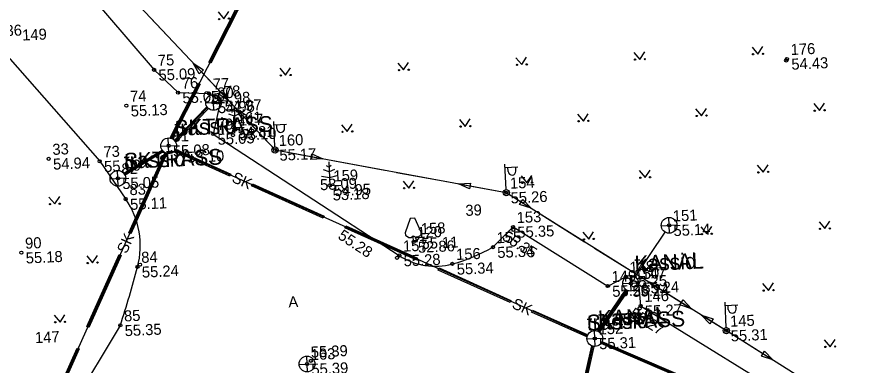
# Model space of a CAD drawing. Extents: x 641527 to 641942, y 6457423 to 6457731.
# Drawn here: x 641703.8 to 641757.9, y 6457637.2 to 6457659.3 of the extents above; entities that cross this region are included whole.
import ezdxf

# ---------------------------------------------------------------- set-up
doc = ezdxf.new("R2010")
doc.units = 0
for name, color, linetype in [('ASFBET', 7, 'Continuous'), ('HALJASTUS', 7, 'Continuous'), ('KAEVUD', 7, 'Continuous'), ('KANAL', 7, 'Continuous'), ('KORGUSED', 7, 'Continuous'), ('MPKAABEL', 7, 'Continuous'), ('POINT', 7, 'Continuous'), ('POSTID', 7, 'Continuous'), ('SKTRASS', 7, 'Continuous'), ('TEXT', 7, 'Continuous'), ('WWW_POINTS', 7, 'Continuous'), ('Z', 7, 'Continuous'), ('ZZYYTRASSID', 7, 'Continuous')]:
    doc.layers.add(name, color=color, linetype=linetype)

# ---------------------------------------------------------------- blocks, each defined once
blk = doc.blocks.new('PI')
for p, q in [((-30, 300), (-100, 120)), ((30, 300), (-30, 300)), ((100, 120), (30, 300)), ((-100, 120), (-100, 90)), ((100, 90), (100, 120)), ((-100, 90), (-60, 60)), ((-60, 60), (-30, 60)), ((-30, 60), (0, 80)), ((0, 0), (0, 80)), ((0, 80), (30, 60)), ((50, 0), (0, 0)), ((30, 60), (60, 60)), ((60, 60), (100, 90))]:
    blk.add_line(p, q)
blk = doc.blocks.new('PM')
for p, q in [((0, 230), (-30, 250)), ((0, 300), (0, 0)), ((30, 250), (0, 230)), ((-100, 120), (0, 100)), ((0, 170), (-70, 200)), ((70, 200), (0, 170)), ((0, 100), (100, 120)), ((0, 0), (50, 0))]:
    blk.add_line(p, q)
blk = doc.blocks.new('KK')
for p, q in [((-100, 0), (100, 0)), ((0, -100), (0, 100))]:
    blk.add_line(p, q)
blk.add_circle((0, 0), 100)
blk = doc.blocks.new('LAT11')
for p, q in [((0, 25), (0, 225)), ((0, 200), (100, 200)), ((22.7, 167.9), (22.7, 200)), ((83.9, 167.9), (83.9, 200))]:
    blk.add_line(p, q)
blk.add_circle((0, 0), 25)
blk.add_arc((53.3, 167.9), 30.6, 180, 0)
blk = doc.blocks.new('MURU')
for p, q in [((-46.3, 60.7), (0, 0)), ((0, 0), (44.6, 60.7))]:
    blk.add_line(p, q)
for centre in [(-40.1, 0), (42.8, 0)]:
    blk.add_circle(centre, 5.5)

msp = doc.modelspace()

# ---------------------------------------------------------------- linework, layer by layer
at = {"layer": 'ASFBET'}
for points in [[(641688.135, 6457679.924), (641698.911, 6457670.753), (641706.485, 6457663.047), (641712.527, 6457655.991), (641714.047, 6457654.544), (641716.016, 6457654.488), (641716.733, 6457654.015), (641716.283, 6457651.919), (641728.086, 6457644.213)], [(641684.468, 6457674.945), (641693.8, 6457666.424), (641701.525, 6457658.751), (641709.077, 6457650.19), (641710.728, 6457647.792)], [(641734.027, 6457644.741), (641735.302, 6457646.024), (641741.323, 6457642.276), (641742.46, 6457642.868), (641743.269, 6457642.477), (641743.399, 6457641.021), (641754.196, 6457634.334), (641774.262, 6457621.849), (641766.936, 6457610.346)], [(641710.384, 6457639.784), (641707.346, 6457634.738), (641720, 6457626.503)]]:
    msp.add_lwpolyline(points, dxfattribs=at)
for centre, radius, start, end in [((641706.429, 6457644.831), 5.221, 345.1958, 34.5567), ((641728.492, 6457654.538), 11.252, 285.271, 299.4637), ((641730.36, 6457647.697), 4.16, 236.8612, 285.271), ((641643.923, 6457661.35), 69.873, 342.02249, 345.19583)]:
    msp.add_arc(centre, radius, start, end, dxfattribs=at)
at = {"layer": 'KANAL'}
for points in [[(641740.676, 6457639.428), (641742.47, 6457642.057), (641742.585, 6457641.978), (641740.791, 6457639.349)], [(641739.15, 6457633.34), (641740.299, 6457638.482), (641740.435, 6457638.451), (641739.286, 6457633.31)]]:
    msp.add_lwpolyline(points, close=True, dxfattribs=at)
at = {"layer": 'KORGUSED'}
for centre in [(641752.639, 6457656.579), (641717.535, 6457651.847), (641735.32, 6457645.846), (641727.938, 6457644.065), (641711.636, 6457643.631), (641743.336, 6457640.866), (641722.475, 6457637.537)]:
    msp.add_circle(centre, 0.1, dxfattribs=at)
at = {"layer": 'MPKAABEL'}
for p, q in [((641712.266, 6457659.325), (641714.496, 6457656.96)), ((641715.01, 6457656.415), (641717.24, 6457654.05)), ((641717.754, 6457653.505), (641720.201, 6457650.91)), ((641720.201, 6457650.91), (641723.236, 6457650.35)), ((641723.973, 6457650.214), (641727.169, 6457649.624)), ((641727.906, 6457649.488), (641731.102, 6457648.898)), ((641731.84, 6457648.762), (641734.874, 6457648.202)), ((641734.874, 6457648.202), (641736.457, 6457647.211)), ((641737.092, 6457646.812), (641739.846, 6457645.087)), ((641740.481, 6457644.689), (641743.235, 6457642.963)), ((641743.871, 6457642.565), (641746.624, 6457640.84)), ((641747.26, 6457640.441), (641748.843, 6457639.45)), ((641748.843, 6457639.45), (641751.797, 6457637.59))]:
    msp.add_line(p, q, dxfattribs=at)
for points in [[(641715.01, 6457656.415), (641715.661, 6457655.998), (641715.388, 6457655.74)], [(641717.24, 6457654.05), (641716.589, 6457654.467), (641716.861, 6457654.725)], [(641717.754, 6457653.505), (641718.405, 6457653.088), (641718.132, 6457652.831)], [(641723.236, 6457650.35), (641722.464, 6457650.301), (641722.532, 6457650.67)], [(641731.84, 6457648.762), (641732.611, 6457648.811), (641732.543, 6457648.442)], [(641736.457, 6457647.211), (641735.722, 6457647.45), (641735.921, 6457647.768)], [(641743.871, 6457642.565), (641744.606, 6457642.326), (641744.407, 6457642.008)], [(641746.624, 6457640.84), (641745.889, 6457641.079), (641746.089, 6457641.397)], [(641747.26, 6457640.441), (641747.995, 6457640.202), (641747.796, 6457639.884)], [(641751.797, 6457637.59), (641751.062, 6457637.831), (641751.262, 6457638.148)]]:
    msp.add_lwpolyline(points, close=True, dxfattribs=at)
at = {"layer": 'POINT'}
for centre in [(641752.686, 6457656.682), (641712.527, 6457655.991), (641714.047, 6457654.544), (641716.016, 6457654.488), (641716.3, 6457653.922), (641716.733, 6457654.015), (641710.77, 6457653.713), (641717.553, 6457652.335), (641717.669, 6457652.201), (641716.283, 6457651.919), (641713.449, 6457651.174), (641720.201, 6457650.91), (641705.84, 6457650.345), (641709.077, 6457650.19), (641710.231, 6457649.11), (641723.674, 6457648.662), (641710.728, 6457647.792), (641734.874, 6457648.202), (641735.302, 6457646.024), (641745.207, 6457646.128), (641728.994, 6457645.073), (641729.22, 6457645.312), (641734.027, 6457644.741), (641704.106, 6457644.394), (641728.086, 6457644.213), (641711.476, 6457643.497), (641731.456, 6457643.684), (641742.46, 6457642.868), (641742.778, 6457642.449), (641743.225, 6457642.475), (641741.323, 6457642.276), (641743.399, 6457641.021), (641710.384, 6457639.784), (641748.843, 6457639.45), (641740.492, 6457638.95), (641722.232, 6457637.332)]:
    msp.add_circle(centre, 0.1, dxfattribs=at)
at = {"layer": 'SKTRASS'}
for points in [[(641718.398, 6457660.871), (641716.123, 6457656.419), (641715.999, 6457656.482), (641718.273, 6457660.934)], [(641715.441, 6457655.083), (641713.67, 6457651.616), (641713.545, 6457651.68), (641715.316, 6457655.147)], [(641713.808, 6457651.508), (641715.87, 6457653.645), (641715.971, 6457653.548), (641713.909, 6457651.411)], [(641710.616, 6457649.439), (641713.04, 6457650.9), (641713.112, 6457650.78), (641710.688, 6457649.319)], [(641710.926, 6457645.645), (641713.209, 6457650.734), (641713.336, 6457650.677), (641711.054, 6457645.588)], [(641717.336, 6457649.245), (641713.83, 6457650.823), (641713.887, 6457650.951), (641717.393, 6457649.373)], [(641723.263, 6457646.578), (641718.704, 6457648.63), (641718.761, 6457648.758), (641723.32, 6457646.706)], [(641729.19, 6457643.911), (641724.631, 6457645.963), (641724.688, 6457646.091), (641729.247, 6457644.039)], [(641708.267, 6457639.715), (641710.313, 6457644.277), (641710.44, 6457644.22), (641708.395, 6457639.658)], [(641735.117, 6457641.244), (641730.558, 6457643.296), (641730.615, 6457643.424), (641735.174, 6457641.372)], [(641739.991, 6457639.051), (641736.484, 6457640.629), (641736.542, 6457640.756), (641740.048, 6457639.179)], [(641745.552, 6457636.633), (641740.893, 6457638.63), (641740.948, 6457638.758), (641745.607, 6457636.761)], [(641705.608, 6457633.785), (641707.653, 6457638.346), (641707.781, 6457638.289), (641705.735, 6457633.727)]]:
    msp.add_lwpolyline(points, close=True, dxfattribs=at)
at = {"layer": 'WWW_POINTS'}
for p, q in [((641752.686, 6457656.682), (641752.686, 6457656.682)), ((641735.302, 6457646.024), (641735.302, 6457646.024)), ((641728.086, 6457644.213), (641728.086, 6457644.213)), ((641711.476, 6457643.497), (641711.476, 6457643.497)), ((641743.399, 6457641.021), (641743.399, 6457641.021)), ((641722.232, 6457637.332), (641722.232, 6457637.332))]:
    msp.add_line(p, q, dxfattribs=at)
at = {"layer": 'ZZYYTRASSID'}
for p, q in [((641732.617, 6457688.856), (641713.607, 6457651.648)), ((641732.617, 6457688.856), (641713.607, 6457651.648)), ((641713.859, 6457651.46), (641715.921, 6457653.596)), ((641713.859, 6457651.46), (641715.921, 6457653.596)), ((641692.138, 6457603.577), (641713.272, 6457650.706)), ((641692.138, 6457603.577), (641713.272, 6457650.706)), ((641710.652, 6457649.379), (641713.076, 6457650.84)), ((641710.652, 6457649.379), (641713.076, 6457650.84)), ((641740.02, 6457639.115), (641713.858, 6457650.887)), ((641740.02, 6457639.115), (641713.858, 6457650.887)), ((641743.053, 6457642.867), (641744.96, 6457645.693)), ((641743.053, 6457642.867), (641744.96, 6457645.693)), ((641740.734, 6457639.388), (641742.528, 6457642.017)), ((641740.734, 6457639.388), (641742.528, 6457642.017)), ((641757.591, 6457631.548), (641740.921, 6457638.694)), ((641757.591, 6457631.548), (641740.921, 6457638.694)), ((641734.907, 6457614.034), (641740.367, 6457638.466)), ((641734.907, 6457614.034), (641740.367, 6457638.466))]:
    msp.add_line(p, q, dxfattribs=at)
msp.add_lwpolyline([(641691.481, 6457679.516), (641706.56, 6457665.375), (641720.201, 6457650.91), (641734.874, 6457648.202), (641748.843, 6457639.45), (641762.154, 6457631.067), (641775.804, 6457622.576)], dxfattribs=at)
msp.add_lwpolyline([(641691.481, 6457679.516), (641706.56, 6457665.375), (641720.201, 6457650.91), (641734.874, 6457648.202), (641748.843, 6457639.45), (641762.154, 6457631.067), (641775.804, 6457622.576)], dxfattribs=at)

# ---------------------------------------------------------------- block references
at = {"layer": 'HALJASTUS', "rotation": 2.563812931428447}
for name, p, xscale, yscale in [('MURU', (641716.957, 6457659.226), 0.0074992378291406534, 0.007499237829140653), ('MURU', (641743.345, 6457656.654), 0.0074992378291406534, 0.007499237829140653), ('MURU', (641750.837, 6457656.99), 0.0074992378291406534, 0.007499237829140653), ('MURU', (641735.854, 6457656.319), 0.0074992378291406534, 0.007499237829140653), ('MURU', (641720.87, 6457655.648), 0.0074992378291406534, 0.007499237829140653), ('MURU', (641728.362, 6457655.983), 0.0074992378291406534, 0.007499237829140653), ('MURU', (641754.751, 6457653.411), 0.0074992378291406534, 0.007499237829140653), ('PM', (641717.669, 6457652.201), 0.0049994918860937695, 0.004999491886093768), ('MURU', (641747.259, 6457653.076), 0.0074992378291406534, 0.007499237829140653), ('MURU', (641732.275, 6457652.405), 0.0074992378291406534, 0.007499237829140653), ('MURU', (641739.767, 6457652.74), 0.0074992378291406534, 0.007499237829140653), ('MURU', (641724.784, 6457652.07), 0.0074992378291406534, 0.007499237829140653), ('PM', (641723.674, 6457648.662), 0.0049994918860937695, 0.004999491886093768), ('MURU', (641743.681, 6457649.162), 0.0074992378291406534, 0.007499237829140653), ('MURU', (641751.172, 6457649.498), 0.0074992378291406534, 0.007499237829140653), ('MURU', (641728.697, 6457648.491), 0.0074992378291406534, 0.007499237829140653), ('MURU', (641736.189, 6457648.827), 0.0074992378291406534, 0.007499237829140653), ('MURU', (641706.222, 6457647.485), 0.0074992378291406534, 0.007499237829140653), ('PI', (641728.994, 6457645.073), 0.0049994918860937695, 0.004999491886093768), ('MURU', (641755.086, 6457645.92), 0.0074992378291406534, 0.007499237829140653), ('MURU', (641740.103, 6457645.249), 0.0074992378291406534, 0.007499237829140653), ('MURU', (641747.594, 6457645.584), 0.0074992378291406534, 0.007499237829140653), ('MURU', (641708.616, 6457643.749), 0.0074992378291406534, 0.007499237829140653), ('MURU', (641751.508, 6457642.006), 0.0074992378291406534, 0.007499237829140653), ('MURU', (641706.558, 6457639.993), 0.0074992378291406534, 0.007499237829140653), ('MURU', (641755.422, 6457638.428), 0.0074992378291406534, 0.007499237829140653)]:
    msp.add_blockref(name, p, dxfattribs=dict(at, xscale=xscale, yscale=yscale))
at = {"layer": 'KAEVUD', "xscale": 0.0049994918860937695, "yscale": 0.004999491886093768, "rotation": 2.563812931428447}
for p in [(641716.3, 6457653.922), (641713.449, 6457651.174), (641710.231, 6457649.11), (641745.207, 6457646.128), (641742.77, 6457642.455), (641740.492, 6457638.95), (641722.232, 6457637.332)]:
    msp.add_blockref('KK', p, dxfattribs=at)
at = {"layer": 'POSTID', "xscale": 0.00799918701775003, "yscale": 0.00799918701775003, "rotation": 2.563812931428447}
for p in [(641720.201, 6457650.91), (641734.874, 6457648.202), (641748.843, 6457639.45)]:
    msp.add_blockref('LAT11', p, dxfattribs=at)

# ---------------------------------------------------------------- texts
at = {"layer": 'ASFBET'}
msp.add_text('A', height=0.7, rotation=2.5638, dxfattribs=at).set_placement((641721.062, 6457640.917))
at = {"layer": 'KORGUSED'}
for s, rotation, p in [(' 54.43', 2.5638, (641752.718, 6457655.983)), (' 53.10', 2.5638, (641714.388, 6457650.078)), (' 55.28', 326.5902, (641723.92, 6457645.468)), (' 55.35', 327.8699, (641734.344, 6457645.381)), (' 55.24', 2.5638, (641711.508, 6457642.797)), (' 55.27', 328.2813, (641742.418, 6457640.497)), (' 55.39', 2.5638, (641722.229, 6457637.726))]:
    msp.add_text(s, height=0.6999, rotation=rotation, dxfattribs=at).set_placement(p)
at = {"layer": 'SKTRASS'}
for rotation, p in [(335.7728, (641717.4, 6457648.91)), (65.8467, (641710.776, 6457644.284)), (335.7728, (641735.18, 6457640.909))]:
    msp.add_text('SK', height=0.6999, rotation=rotation, dxfattribs=at).set_placement(p)
at = {"layer": 'TEXT'}
for s, p in [(' 149', (641703.911, 6457657.832)), (' 176', (641752.676, 6457656.915)), (' 75', (641712.517, 6457656.224)), (' 76', (641714.037, 6457654.778)), (' 77', (641716.005, 6457654.722)), (' 80', (641716.29, 6457654.155)), (' 78', (641716.723, 6457654.248)), (' 74', (641710.759, 6457653.946)), (' 161', (641717.543, 6457652.568)), (' 79', (641716.272, 6457652.152)), (' 117', (641717.659, 6457652.434)), (' 81', (641713.438, 6457651.407)), (' 160', (641720.191, 6457651.143)), (' 33', (641705.829, 6457650.578)), (' 73', (641709.066, 6457650.423)), (' 82', (641710.221, 6457649.343)), (' 159', (641723.664, 6457648.895)), (' 154', (641734.863, 6457648.436)), (' 83', (641710.718, 6457648.025)), (' 39', (641732.036, 6457646.71)), (' 153', (641735.291, 6457646.257)), (' 151', (641745.196, 6457646.361)), (' 158', (641729.21, 6457645.545)), (' 120', (641728.983, 6457645.306)), (' 155', (641734.016, 6457644.975)), (' 90', (641704.096, 6457644.627)), (' 157', (641728.076, 6457644.446)), (' 156', (641731.445, 6457643.917)), (' 84', (641711.466, 6457643.73)), (' 148', (641742.45, 6457643.101)), (' 149', (641741.312, 6457642.509)), (' 150', (641742.768, 6457642.682)), (' 147', (641743.214, 6457642.708)), (' 146', (641743.388, 6457641.254)), (' 85', (641710.374, 6457640.017)), (' 145', (641748.832, 6457639.683)), (' 152', (641740.481, 6457639.184)), (' 147', (641704.722, 6457638.644)), (' 163', (641722.221, 6457637.565))]:
    msp.add_text(s, height=0.6999, rotation=2.5638, dxfattribs=at).set_placement(p)
at = {"layer": 'Z'}
for s, p in [(' 55.36', (641701.556, 6457658.052)), (' 54.43', (641752.718, 6457655.983)), (' 55.09', (641712.559, 6457655.292)), (' 55.05', (641714.079, 6457653.845)), (' 54.98', (641716.047, 6457653.789)), (' 55.13', (641710.801, 6457653.014)), (' 54.96', (641716.332, 6457653.222)), (' 54.97', (641716.765, 6457653.316)), (' 54.81', (641717.585, 6457651.636)), (' 53.10', (641717.701, 6457651.502)), (' 55.05', (641716.314, 6457651.22)), (' 55.08', (641713.48, 6457650.474)), (' 55.17', (641720.233, 6457650.21)), (' 54.94', (641705.871, 6457649.645)), (' 55.09', (641709.108, 6457649.491)), (' 55.05', (641710.262, 6457648.411)), (' 53.09', (641722.81, 6457648.339)), (' 53.18', (641723.612, 6457647.687)), (' 54.95', (641723.705, 6457647.963)), (' 55.11', (641710.76, 6457647.093)), (' 55.26', (641734.905, 6457647.503)), (' 55.35', (641735.333, 6457645.324)), (' 55.14', (641745.238, 6457645.429)), (' 52.86', (641729.025, 6457644.373)), (' 55.11', (641729.251, 6457644.613)), (' 55.34', (641734.058, 6457644.042)), (' 55.18', (641704.138, 6457643.694)), (' 55.28', (641728.117, 6457643.514)), (' 55.24', (641711.508, 6457642.797)), (' 55.34', (641731.487, 6457642.984)), (' 55.25', (641742.492, 6457642.169)), (' 55.24', (641743.256, 6457641.776)), (' 55.28', (641741.354, 6457641.576)), (' 55.24', (641742.629, 6457641.574)), (' 55.27', (641743.43, 6457640.322)), (' 55.35', (641710.416, 6457639.085)), (' 55.31', (641748.874, 6457638.75)), (' 55.31', (641740.523, 6457638.251)), (' 55.39', (641722.263, 6457636.633))]:
    msp.add_text(s, height=0.6999, rotation=2.5638, dxfattribs=at).set_placement(p)
at = {"layer": 'ZZYYTRASSID'}
for s, p in [('trassid', (641713.844, 6457651.793)), ('SKTRASS', (641713.844, 6457651.793)), ('trassid', (641710.637, 6457649.712)), ('SKTRASS', (641710.637, 6457649.712)), ('trassid', (641743.038, 6457643.2)), ('KANAL', (641743.038, 6457643.2)), ('trassid', (641740.719, 6457639.721)), ('KANAL', (641740.719, 6457639.721)), ('trassid', (641740.005, 6457639.448)), ('SKTRASS', (641740.005, 6457639.448))]:
    msp.add_text(s, height=0.9999, rotation=2.5638, dxfattribs=at).set_placement(p)

doc.saveas('drawing.dxf')
